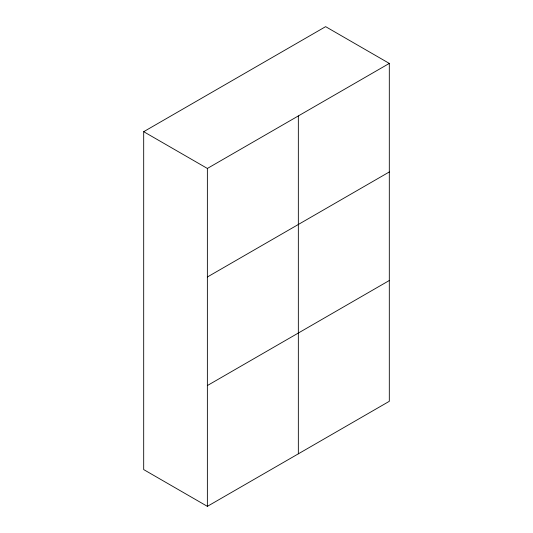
<?xml version="1.0" encoding="UTF-8"?>
<svg xmlns="http://www.w3.org/2000/svg" width="533" height="533" viewBox="0 0 533 533"><rect width="100%" height="100%" fill="white"/><g stroke="black" fill="none" stroke-linecap="round" stroke-linejoin="round"><path stroke-width="0.8" d="M143.69 131.691L325.63 26.65L389.31 63.414L389.31 401.309L207.37 506.35L143.69 469.586L143.69 131.691L207.37 168.455L389.31 63.414M207.37 277L389.31 171.959M207.37 385.552L389.31 280.505M298.34 115.934L298.34 453.83M207.37 168.455L207.37 506.35"/></g></svg>
